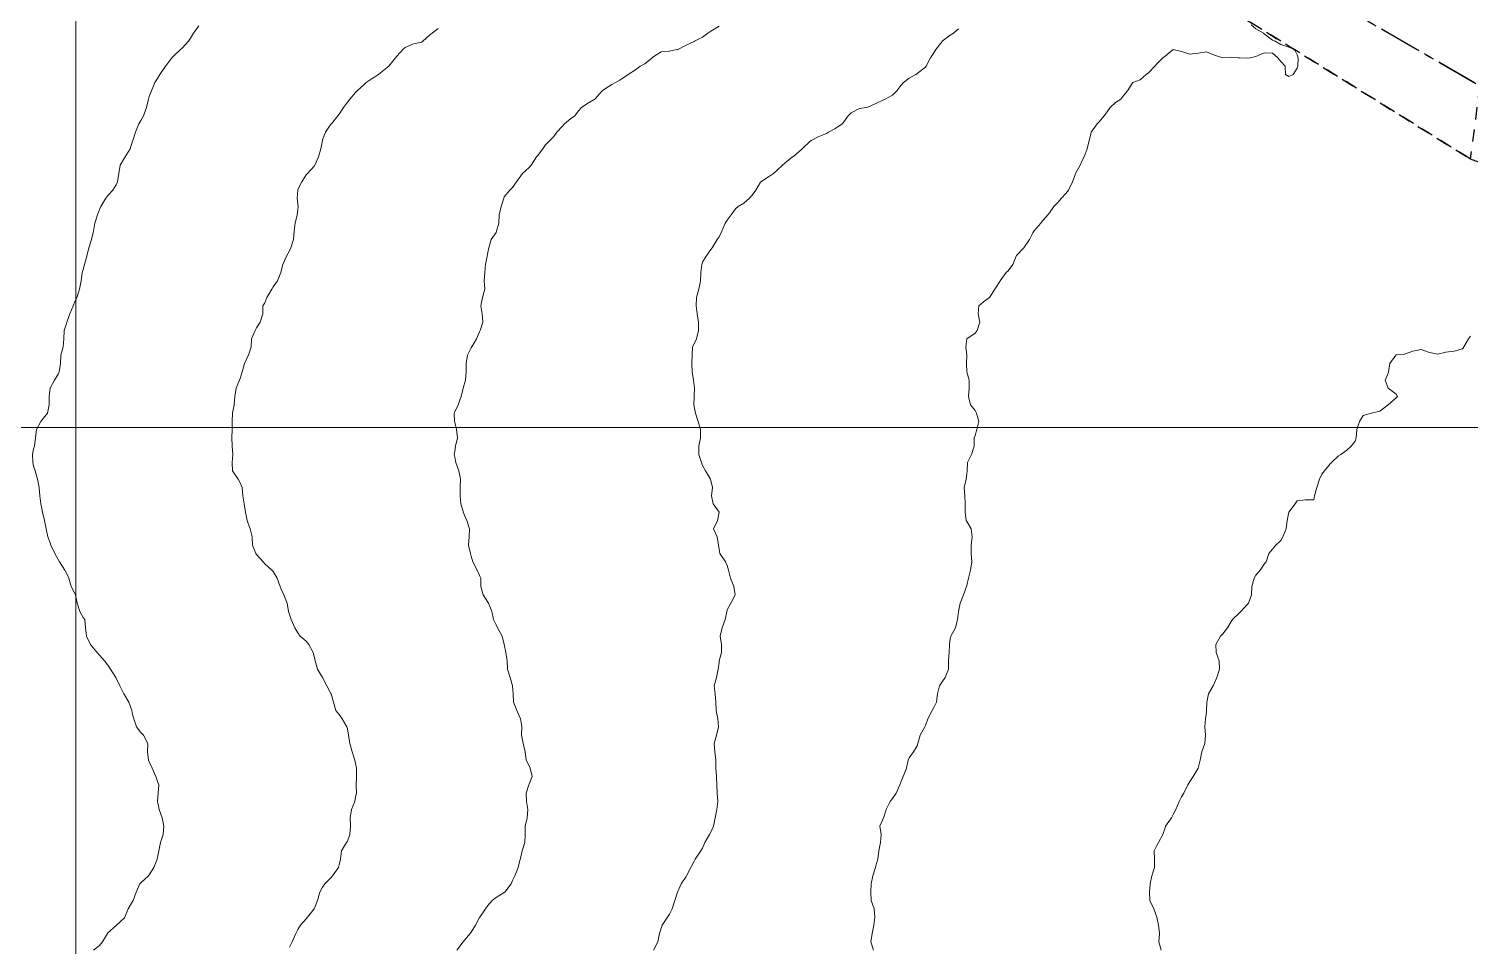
# Model space of a CAD drawing. Header units: centimetres. Extents: x 0 to 642158, y -847 to 649707.
# Drawn here: x 616164 to 616251.2, y 620756 to 620811.5 of the extents above; entities that cross this region are included whole.
import ezdxf

# ---------------------------------------------------------------- set-up
doc = ezdxf.new("R2010")
doc.units = ezdxf.units.CM
doc.header["$MEASUREMENT"] = 0
doc.linetypes.add('CENTERX2', pattern=[4, 2.5, -0.5, 0.5, -0.5])
doc.linetypes.add('JIS_02_0.7', pattern=[1.35, 0.75, -0.6])
for name, color, linetype, lineweight in [('MEV_grille', 254, 'Continuous', 9), ('WAL_parcellaire agricole', 7, 'JIS_02_0.7', 25), ('WAL_topographie 0.5', 253, 'Continuous', 20)]:
    doc.layers.add(name, color=color, linetype=linetype, lineweight=lineweight)
doc.layers.add('SPW_parcellaire cadastral', color=7, linetype='CENTERX2', lineweight=25, true_color=0xff0542)

# ---------------------------------------------------------------- blocks, each defined once
blk = doc.blocks.new('*U114')
at = {"layer": 'MEV_grille', "transparency": 33554687}
blk.add_lwpolyline([(-1338.461, 0), (1338.461, 0)], dxfattribs=at)
blk = doc.blocks.new('*U115')
at = {"layer": 'MEV_grille', "color": 0, "linetype": 'ByBlock', "lineweight": -2, "transparency": 16777216}
blk.add_blockref('*U114', (0, -1600), dxfattribs=at)
blk = doc.blocks.new('*U112')
at = {"layer": 'MEV_grille', "transparency": 33554687}
blk.add_lwpolyline([(0, 1825.476), (0, -1825.476)], dxfattribs=at)
blk = doc.blocks.new('*U113')
at = {"layer": 'MEV_grille', "color": 0, "linetype": 'ByBlock', "lineweight": -2, "transparency": 16777216}
blk.add_blockref('*U112', (800, 0), dxfattribs=at)

msp = doc.modelspace()

# ---------------------------------------------------------------- linework, layer by layer
at = {"layer": 'SPW_parcellaire cadastral'}
for points in [[(616080.198, 620885.531), (616144.734, 620974.533), (616149.715, 620970.824), (616191.526, 620940.742), (616250.942, 621018.209), (616261.912, 620966.122), (616263.613, 620952.538), (616261.41, 620918.602), (616259.582, 620897.225), (616259.185, 620882.418), (616258.186, 620828.585), (616258.195, 620804.368), (616254.945, 620806.243), (616180.117, 620849.425), (616137.678, 620793.39), (616104.658, 620794.238), (616090.293, 620793.326), (616059.536, 620788.639)], [(616256.709, 620706.96), (616245.087, 620688.12), (616165.865, 620749.948), (616137.678, 620793.39), (616180.117, 620849.425), (616254.945, 620806.243), (616258.195, 620804.368), (616257.086, 620777.464), (616258.363, 620709.515), (616256.709, 620706.96)]]:
    msp.add_lwpolyline(points, dxfattribs=at)
at = {"layer": 'WAL_parcellaire agricole'}
for points in [[(616256.531, 621010.471), (616261.045, 620978.872), (616264.204, 620946.972), (616264.54, 620929.472), (616262.543, 620906.472), (616257.382, 620855.139), (616253.22, 620818.805), (616251.222, 620803.638), (616172.383, 620852.629), (616133.223, 620798.458), (616052.891, 620793.615), (616033.49, 620809.78), (616068.05, 620859.117), (616094.045, 620897.619), (616146.369, 620977.291), (616189.372, 620943.13), (616227.866, 620992.8), (616253.195, 621026.136), (616256.531, 621010.471)], [(616052.891, 620793.615), (616133.223, 620798.458), (616172.383, 620852.629), (616251.222, 620803.638), (616254.888, 620802.306), (616255.997, 620774.617), (616257.4, 620703.807), (616283.569, 620681.31), (616274.904, 620665.143), (616272.238, 620660.142), (616266.073, 620651.975), (616263.907, 620646.975), (616262.074, 620639.475), (616257.786, 620631.565), (616227.415, 620576.971), (616199.663, 620598.301), (616185.082, 620583.966), (616052.891, 620793.615)]]:
    msp.add_lwpolyline(points, dxfattribs=at)
at = {"layer": 'WAL_topographie 0.5'}
for points in [[(616174.25, 620811.69), (616173.936, 620811.25), (616173.75, 620810.941), (616173.636, 620810.75), (616173.25, 620810.328), (616173.154, 620810.25), (616172.75, 620809.875), (616172.629, 620809.75), (616172.25, 620809.272), (616172.237, 620809.25), (616171.899, 620808.75), (616171.75, 620808.5), (616171.601, 620808.25), (616171.382, 620807.75), (616171.25, 620807.404), (616171.21, 620807.25), (616171.097, 620806.75), (616170.909, 620806.25), (616170.75, 620805.958), (616170.631, 620805.75), (616170.429, 620805.25), (616170.264, 620804.75), (616170.25, 620804.712), (616170.11, 620804.25), (616169.788, 620803.75), (616169.75, 620803.702), (616169.491, 620803.25), (616169.407, 620802.75), (616169.328, 620802.25), (616169.25, 620802.055), (616169.06, 620801.75), (616168.75, 620801.417), (616168.621, 620801.25), (616168.326, 620800.75), (616168.25, 620800.571), (616168.118, 620800.25), (616167.966, 620799.75), (616167.875, 620799.25), (616167.75, 620798.75), (616167.75, 620798.75), (616167.607, 620798.25), (616167.474, 620797.75), (616167.329, 620797.25), (616167.25, 620796.932), (616167.199, 620796.75), (616167.128, 620796.25), (616167.039, 620795.75), (616166.872, 620795.25), (616166.75, 620794.975), (616166.645, 620794.75), (616166.443, 620794.25), (616166.275, 620793.75), (616166.25, 620793.667), (616166.103, 620793.25), (616166.083, 620792.75), (616166.036, 620792.25), (616165.9, 620791.75), (616165.875, 620791.25), (616165.806, 620790.75), (616165.75, 620790.607), (616165.523, 620790.25), (616165.25, 620789.75), (616165.25, 620789.75), (616165.206, 620789.25), (616165.204, 620788.75), (616165.089, 620788.25), (616164.75, 620787.818), (616164.702, 620787.75), (616164.432, 620787.25), (616164.375, 620786.75), (616164.306, 620786.25), (616164.25, 620786.083), (616164.189, 620785.75), (616164.201, 620785.25), (616164.25, 620785.05), (616164.347, 620784.75), (616164.483, 620784.25), (616164.601, 620783.75), (616164.641, 620783.25), (616164.693, 620782.75), (616164.75, 620782.472), (616164.801, 620782.25), (616164.917, 620781.75), (616165.022, 620781.25), (616165.125, 620780.75), (616165.25, 620780.393), (616165.301, 620780.25), (616165.53, 620779.75), (616165.75, 620779.39), (616165.829, 620779.25), (616166.155, 620778.75), (616166.25, 620778.555), (616166.378, 620778.25), (616166.536, 620777.75), (616166.75, 620777.333), (616166.79, 620777.25), (616166.89, 620776.75), (616167.052, 620776.25), (616167.25, 620775.881), (616167.347, 620775.75), (616167.403, 620775.25), (616167.456, 620774.75), (616167.698, 620774.25), (616167.75, 620774.161), (616168.109, 620773.75), (616168.25, 620773.6), (616168.55, 620773.25), (616168.75, 620773), (616168.913, 620772.75), (616169.225, 620772.25), (616169.25, 620772.197), (616169.474, 620771.75), (616169.721, 620771.25), (616169.75, 620771.204), (616170.013, 620770.75), (616170.207, 620770.25), (616170.25, 620770), (616170.313, 620769.75), (616170.489, 620769.25), (616170.75, 620768.917), (616170.917, 620768.75), (616171.173, 620768.25), (616171.15, 620767.75), (616171.213, 620767.25), (616171.25, 620767.15), (616171.426, 620766.75), (616171.65, 620766.25), (616171.75, 620765.958), (616171.826, 620765.75), (616171.801, 620765.25), (616171.75, 620764.75), (616171.856, 620764.25), (616172.034, 620763.75), (616172.135, 620763.25), (616172.104, 620762.75), (616171.942, 620762.25), (616171.833, 620761.75), (616171.75, 620761.35), (616171.725, 620761.25), (616171.526, 620760.75), (616171.25, 620760.294), (616171.208, 620760.25), (616170.75, 620759.827), (616170.683, 620759.75), (616170.466, 620759.25), (616170.291, 620758.75), (616170.25, 620758.679), (616169.971, 620758.25), (616169.775, 620757.75), (616169.75, 620757.7), (616169.276, 620757.25), (616169.25, 620757.233), (616168.75, 620756.785), (616168.725, 620756.75), (616168.428, 620756.25), (616168.25, 620756.021), (616167.889, 620755.75)], [(616188.75, 620811.533), (616188.381, 620811.25), (616188.25, 620811.139), (616187.813, 620810.75), (616187.75, 620810.707), (616187.25, 620810.591), (616186.75, 620810.375), (616186.603, 620810.25), (616186.25, 620809.85), (616186.169, 620809.75), (616185.764, 620809.25), (616185.75, 620809.237), (616185.25, 620808.853), (616185.132, 620808.75), (616184.75, 620808.505), (616184.385, 620808.25), (616184.25, 620808.115), (616183.841, 620807.75), (616183.75, 620807.653), (616183.403, 620807.25), (616183.25, 620807.067), (616183.006, 620806.75), (616182.75, 620806.333), (616182.67, 620806.25), (616182.281, 620805.75), (616182.25, 620805.727), (616181.922, 620805.25), (616181.75, 620804.792), (616181.736, 620804.75), (616181.639, 620804.25), (616181.5, 620803.75), (616181.279, 620803.25), (616181.25, 620803.208), (616180.827, 620802.75), (616180.75, 620802.667), (616180.487, 620802.25), (616180.25, 620801.776), (616180.241, 620801.75), (616180.204, 620801.25), (616180.25, 620800.893), (616180.276, 620800.75), (616180.25, 620800.55), (616180.213, 620800.25), (616180.083, 620799.75), (616180.037, 620799.25), (616179.987, 620798.75), (616179.83, 620798.25), (616179.75, 620798.075), (616179.559, 620797.75), (616179.345, 620797.25), (616179.25, 620796.861), (616179.222, 620796.75), (616179.021, 620796.25), (616178.75, 620795.885), (616178.672, 620795.75), (616178.382, 620795.25), (616178.25, 620794.917), (616178.136, 620794.75), (616178.135, 620794.25), (616177.975, 620793.75), (616177.75, 620793.404), (616177.673, 620793.25), (616177.446, 620792.75), (616177.429, 620792.25), (616177.266, 620791.75), (616177.25, 620791.726), (616177.017, 620791.25), (616176.882, 620790.75), (616176.75, 620790.333), (616176.719, 620790.25), (616176.508, 620789.75), (616176.427, 620789.25), (616176.39, 620788.75), (616176.293, 620788.25), (616176.266, 620787.75), (616176.277, 620787.25), (616176.264, 620786.75), (616176.278, 620786.25), (616176.324, 620785.75), (616176.268, 620785.25), (616176.302, 620784.75), (616176.629, 620784.25), (616176.75, 620784.028), (616176.872, 620783.75), (616176.929, 620783.25), (616176.993, 620782.75), (616177.074, 620782.25), (616177.174, 620781.75), (616177.25, 620781.558), (616177.368, 620781.25), (616177.479, 620780.75), (616177.5, 620780.25), (616177.705, 620779.75), (616177.75, 620779.698), (616178.156, 620779.25), (616178.25, 620779.119), (616178.675, 620778.75), (616178.75, 620778.667), (616179, 620778.25), (616179.172, 620777.75), (616179.25, 620777.594), (616179.403, 620777.25), (616179.605, 620776.75), (616179.694, 620776.25), (616179.75, 620776.062), (616179.846, 620775.75), (616180.074, 620775.25), (616180.25, 620774.95), (616180.393, 620774.75), (616180.75, 620774.438), (616180.912, 620774.25), (616181.175, 620773.75), (616181.25, 620773.45), (616181.304, 620773.25), (616181.441, 620772.75), (616181.75, 620772.25), (616181.75, 620772.25), (616182.012, 620771.75), (616182.25, 620771.274), (616182.263, 620771.25), (616182.407, 620770.75), (616182.546, 620770.25), (616182.75, 620770), (616182.94, 620769.75), (616183.224, 620769.25), (616183.25, 620769.139), (616183.311, 620768.75), (616183.397, 620768.25), (616183.545, 620767.75), (616183.703, 620767.25), (616183.75, 620767.035), (616183.809, 620766.75), (616183.794, 620766.25), (616183.777, 620765.75), (616183.798, 620765.25), (616183.75, 620765.027), (616183.698, 620764.75), (616183.5, 620764.25), (616183.423, 620763.75), (616183.44, 620763.25), (616183.401, 620762.75), (616183.25, 620762.344), (616183.202, 620762.25), (616182.899, 620761.75), (616182.826, 620761.25), (616182.75, 620760.9), (616182.712, 620760.75), (616182.342, 620760.25), (616182.25, 620760.129), (616181.883, 620759.75), (616181.75, 620759.55), (616181.574, 620759.25), (616181.438, 620758.75), (616181.25, 620758.288), (616181.235, 620758.25), (616180.836, 620757.75), (616180.75, 620757.643), (616180.417, 620757.25), (616180.25, 620756.988), (616180.122, 620756.75), (616179.909, 620756.25), (616179.75, 620755.917)], [(616205.75, 620811.67), (616205.25, 620811.372), (616205.079, 620811.25), (616204.75, 620811.01), (616204.269, 620810.75), (616204.25, 620810.74), (616203.75, 620810.522), (616203.25, 620810.262), (616203.194, 620810.25), (616202.75, 620810.157), (616202.25, 620810.114), (616201.75, 620809.799), (616201.697, 620809.75), (616201.25, 620809.388), (616200.983, 620809.25), (616200.75, 620809.075), (616200.25, 620808.75), (616200.25, 620808.75), (616199.75, 620808.4), (616199.477, 620808.25), (616199.25, 620808.136), (616198.75, 620807.816), (616198.674, 620807.75), (616198.25, 620807.267), (616198.226, 620807.25), (616197.75, 620806.964), (616197.424, 620806.75), (616197.25, 620806.55), (616197.01, 620806.25), (616196.75, 620806.059), (616196.4, 620805.75), (616196.25, 620805.595), (616195.938, 620805.25), (616195.75, 620804.989), (616195.511, 620804.75), (616195.25, 620804.489), (616195.073, 620804.25), (616194.75, 620803.815), (616194.708, 620803.75), (616194.385, 620803.25), (616194.25, 620803.107), (616193.847, 620802.75), (616193.75, 620802.619), (616193.492, 620802.25), (616193.25, 620801.902), (616193.075, 620801.75), (616192.75, 620801.344), (616192.717, 620801.25), (616192.55, 620800.75), (616192.441, 620800.25), (616192.413, 620799.75), (616192.283, 620799.25), (616192.25, 620799.188), (616191.958, 620798.75), (616191.806, 620798.25), (616191.75, 620797.964), (616191.708, 620797.75), (616191.618, 620797.25), (616191.564, 620796.75), (616191.538, 620796.25), (616191.565, 620795.75), (616191.429, 620795.25), (616191.326, 620794.75), (616191.417, 620794.25), (616191.441, 620793.75), (616191.288, 620793.25), (616191.25, 620793.162), (616191.071, 620792.75), (616190.779, 620792.25), (616190.75, 620792.202), (616190.524, 620791.75), (616190.432, 620791.25), (616190.444, 620790.75), (616190.395, 620790.25), (616190.25, 620789.75), (616190.25, 620789.75), (616190.147, 620789.25), (616189.95, 620788.75), (616189.75, 620788.333), (616189.721, 620788.25), (616189.738, 620787.75), (616189.75, 620787.704), (616189.861, 620787.25), (616189.908, 620786.75), (616189.795, 620786.25), (616189.75, 620785.95), (616189.722, 620785.75), (616189.75, 620785.583), (616189.807, 620785.25), (616190, 620784.75), (616190.099, 620784.25), (616190.074, 620783.75), (616190.071, 620783.25), (616190.113, 620782.75), (616190.25, 620782.292), (616190.264, 620782.25), (616190.479, 620781.75), (616190.643, 620781.25), (616190.62, 620780.75), (616190.583, 620780.25), (616190.696, 620779.75), (616190.75, 620779.583), (616190.85, 620779.25), (616191.1, 620778.75), (616191.25, 620778.429), (616191.336, 620778.25), (616191.324, 620777.75), (616191.464, 620777.25), (616191.75, 620776.806), (616191.796, 620776.75), (616191.989, 620776.25), (616192.095, 620775.75), (616192.25, 620775.429), (616192.339, 620775.25), (616192.629, 620774.75), (616192.75, 620774.25), (616192.75, 620774.25), (616192.842, 620773.75), (616192.921, 620773.25), (616192.942, 620772.75), (616193.098, 620772.25), (616193.25, 620771.75), (616193.25, 620771.75), (616193.28, 620771.25), (616193.306, 620770.75), (616193.516, 620770.25), (616193.738, 620769.75), (616193.75, 620769.667), (616193.816, 620769.25), (616193.781, 620768.75), (616193.885, 620768.25), (616194.013, 620767.75), (616194.068, 620767.25), (616194.25, 620766.897), (616194.321, 620766.75), (616194.434, 620766.25), (616194.25, 620765.783), (616194.235, 620765.75), (616194.067, 620765.25), (616194.088, 620764.75), (616194.179, 620764.25), (616194.137, 620763.75), (616194.016, 620763.25), (616194.02, 620762.75), (616193.994, 620762.25), (616193.839, 620761.75), (616193.75, 620761.387), (616193.709, 620761.25), (616193.588, 620760.75), (616193.382, 620760.25), (616193.25, 620759.95), (616193.159, 620759.75), (616192.779, 620759.25), (616192.75, 620759.226), (616192.25, 620758.922), (616192.021, 620758.75), (616191.75, 620758.44), (616191.621, 620758.25), (616191.262, 620757.75), (616191.25, 620757.724), (616191.013, 620757.25), (616190.75, 620756.833), (616190.673, 620756.75), (616190.25, 620756.25), (616190.25, 620756.25), (616189.875, 620755.75)], [(616220.25, 620811.507), (616219.94, 620811.25), (616219.75, 620811.116), (616219.266, 620810.75), (616219.25, 620810.734), (616218.872, 620810.25), (616218.75, 620810.05), (616218.558, 620809.75), (616218.295, 620809.25), (616218.25, 620809.187), (616217.75, 620808.806), (616217.662, 620808.75), (616217.25, 620808.524), (616216.91, 620808.25), (616216.75, 620808.083), (616216.508, 620807.75), (616216.25, 620807.484), (616215.809, 620807.25), (616215.75, 620807.222), (616215.25, 620806.992), (616214.75, 620806.769), (616214.667, 620806.75), (616214.25, 620806.682), (616213.75, 620806.417), (616213.573, 620806.25), (616213.25, 620805.796), (616213.21, 620805.75), (616212.75, 620805.447), (616212.375, 620805.25), (616212.25, 620805.174), (616211.75, 620804.979), (616211.329, 620804.75), (616211.25, 620804.692), (616210.79, 620804.25), (616210.75, 620804.208), (616210.25, 620803.787), (616210.194, 620803.75), (616209.75, 620803.387), (616209.592, 620803.25), (616209.25, 620802.925), (616209.044, 620802.75), (616208.75, 620802.55), (616208.281, 620802.25), (616208.25, 620802.221), (616207.974, 620801.75), (616207.75, 620801.441), (616207.602, 620801.25), (616207.25, 620800.953), (616206.908, 620800.75), (616206.75, 620800.607), (616206.482, 620800.25), (616206.25, 620799.925), (616206.129, 620799.75), (616205.91, 620799.25), (616205.75, 620798.917), (616205.639, 620798.75), (616205.341, 620798.25), (616205.25, 620798.15), (616204.964, 620797.75), (616204.75, 620797.375), (616204.701, 620797.25), (616204.65, 620796.75), (616204.629, 620796.25), (616204.517, 620795.75), (616204.391, 620795.25), (616204.366, 620794.75), (616204.431, 620794.25), (616204.508, 620793.75), (616204.5, 620793.25), (616204.393, 620792.75), (616204.25, 620792.45), (616204.15, 620792.25), (616204.125, 620791.75), (616204.104, 620791.25), (616204.114, 620790.75), (616204.21, 620790.25), (616204.25, 620789.917), (616204.27, 620789.75), (616204.25, 620789.25), (616204.25, 620789.249), (616204.229, 620788.75), (616204.25, 620788.65), (616204.319, 620788.25), (616204.484, 620787.75), (616204.621, 620787.25), (616204.629, 620786.75), (616204.536, 620786.25), (616204.517, 620785.75), (616204.685, 620785.25), (616204.75, 620785.068), (616204.925, 620784.75), (616205.224, 620784.25), (616205.25, 620784.179), (616205.347, 620783.75), (616205.29, 620783.25), (616205.397, 620782.75), (616205.75, 620782.25), (616205.75, 620782.25), (616205.75, 620782.25), (616205.659, 620781.75), (616205.417, 620781.25), (616205.632, 620780.75), (616205.708, 620780.25), (616205.75, 620780), (616205.803, 620779.75), (616206.145, 620779.25), (616206.25, 620779.028), (616206.318, 620778.75), (616206.45, 620778.25), (616206.642, 620777.75), (616206.731, 620777.25), (616206.46, 620776.75), (616206.25, 620776.35), (616206.212, 620776.25), (616206.114, 620775.75), (616205.932, 620775.25), (616205.826, 620774.75), (616205.893, 620774.25), (616205.897, 620773.75), (616205.766, 620773.25), (616205.75, 620773.15), (616205.693, 620772.75), (616205.595, 620772.25), (616205.454, 620771.75), (616205.524, 620771.25), (616205.565, 620770.75), (616205.568, 620770.25), (616205.673, 620769.75), (616205.715, 620769.25), (616205.589, 620768.75), (616205.455, 620768.25), (616205.494, 620767.75), (616205.557, 620767.25), (616205.562, 620766.75), (616205.596, 620766.25), (616205.622, 620765.75), (616205.636, 620765.25), (616205.672, 620764.75), (616205.621, 620764.25), (616205.513, 620763.75), (616205.405, 620763.25), (616205.25, 620762.889), (616205.174, 620762.75), (616204.899, 620762.25), (616204.75, 620761.926), (616204.653, 620761.75), (616204.313, 620761.25), (616204.25, 620761.139), (616204.05, 620760.75), (616203.779, 620760.25), (616203.75, 620760.2), (616203.46, 620759.75), (616203.25, 620759.286), (616203.236, 620759.25), (616203.08, 620758.75), (616202.909, 620758.25), (616202.75, 620757.917), (616202.633, 620757.75), (616202.311, 620757.25), (616202.25, 620757.068), (616202.147, 620756.75), (616202.036, 620756.25), (616201.782, 620755.75)], [(616237.973, 620811.75), (616238.25, 620811.504), (616238.71, 620811.25), (616238.75, 620811.2), (616239.25, 620810.825), (616239.412, 620810.75), (616239.75, 620810.551), (616240.25, 620810.392), (616240.583, 620810.25), (616240.75, 620809.93), (616240.81, 620809.75), (616240.79, 620809.25), (616240.75, 620809.132), (616240.509, 620808.75), (616240.25, 620808.623), (616240.044, 620808.75), (616240.031, 620809.25), (616239.75, 620809.531), (616239.571, 620809.75), (616239.25, 620810.041), (616238.75, 620810.046), (616238.25, 620809.837), (616237.908, 620809.75), (616237.75, 620809.722), (616237.25, 620809.745), (616237.167, 620809.75), (616236.75, 620809.774), (616236.25, 620809.758), (616235.75, 620809.911), (616235.25, 620810.117), (616234.75, 620810.038), (616234.25, 620809.972), (616233.75, 620810.131), (616233.25, 620810.25), (616232.75, 620809.844), (616232.609, 620809.75), (616232.25, 620809.379), (616232.125, 620809.25), (616231.75, 620808.85), (616231.614, 620808.75), (616231.25, 620808.417), (616230.806, 620808.25), (616230.75, 620808.204), (616230.472, 620807.75), (616230.25, 620807.5), (616230.068, 620807.25), (616229.75, 620807.038), (616229.433, 620806.75), (616229.25, 620806.488), (616229.058, 620806.25), (616228.75, 620805.85), (616228.645, 620805.75), (616228.286, 620805.25), (616228.25, 620805.125), (616228.156, 620804.75), (616228.038, 620804.25), (616227.846, 620803.75), (616227.75, 620803.584), (616227.611, 620803.25), (616227.333, 620802.75), (616227.25, 620802.5), (616227.15, 620802.25), (616226.905, 620801.75), (616226.75, 620801.536), (616226.489, 620801.25), (616226.25, 620800.988), (616226.023, 620800.75), (616225.75, 620800.375), (616225.659, 620800.25), (616225.25, 620799.776), (616225.221, 620799.75), (616224.806, 620799.25), (616224.75, 620799.167), (616224.55, 620798.75), (616224.25, 620798.309), (616224.191, 620798.25), (616223.75, 620797.781), (616223.73, 620797.75), (616223.525, 620797.25), (616223.25, 620796.857), (616223.135, 620796.75), (616222.776, 620796.25), (616222.75, 620796.208), (616222.444, 620795.75), (616222.25, 620795.432), (616222.125, 620795.25), (616221.75, 620794.977), (616221.472, 620794.75), (616221.44, 620794.25), (616221.533, 620793.75), (616221.381, 620793.25), (616221.25, 620793.083), (616220.75, 620792.75), (616220.75, 620792.75), (616220.692, 620792.25), (616220.75, 620791.75), (616220.75, 620791.75), (616220.75, 620791.749), (616220.73, 620791.25), (616220.75, 620790.751), (616220.75, 620790.75), (616220.885, 620790.25), (616220.9, 620789.75), (616220.844, 620789.25), (616220.976, 620788.75), (616221.25, 620788.41), (616221.345, 620788.25), (616221.477, 620787.75), (616221.364, 620787.25), (616221.25, 620786.887), (616221.187, 620786.75), (616221.194, 620786.25), (616221.036, 620785.75), (616220.798, 620785.25), (616220.779, 620784.75), (616220.75, 620784.55), (616220.7, 620784.25), (616220.59, 620783.75), (616220.621, 620783.25), (616220.655, 620782.75), (616220.655, 620782.25), (616220.718, 620781.75), (616220.75, 620781.683), (616221.01, 620781.25), (616221.068, 620780.75), (616221.007, 620780.25), (616221.013, 620779.75), (616221.044, 620779.25), (616220.974, 620778.75), (616220.847, 620778.25), (616220.75, 620777.821), (616220.734, 620777.75), (616220.54, 620777.25), (616220.354, 620776.75), (616220.25, 620776.25), (616220.25, 620776.25), (616220.179, 620775.75), (616220.06, 620775.25), (616219.788, 620774.75), (616219.75, 620774.583), (616219.691, 620774.25), (616219.673, 620773.75), (616219.631, 620773.25), (616219.639, 620772.75), (616219.447, 620772.25), (616219.25, 620771.975), (616219.1, 620771.75), (616218.972, 620771.25), (616218.923, 620770.75), (616218.75, 620770.429), (616218.654, 620770.25), (616218.391, 620769.75), (616218.25, 620769.341), (616218.2, 620769.25), (616217.917, 620768.75), (616217.778, 620768.25), (616217.75, 620768.107), (616217.523, 620767.75), (616217.25, 620767.375), (616217.191, 620767.25), (616217.09, 620766.75), (616216.895, 620766.25), (616216.75, 620765.904), (616216.687, 620765.75), (616216.466, 620765.25), (616216.25, 620764.917), (616216.112, 620764.75), (616215.859, 620764.25), (616215.75, 620763.861), (616215.697, 620763.75), (616215.487, 620763.25), (616215.556, 620762.75), (616215.523, 620762.25), (616215.427, 620761.75), (616215.364, 620761.25), (616215.25, 620760.85), (616215.229, 620760.75), (616215.065, 620760.25), (616214.955, 620759.75), (616214.947, 620759.25), (616214.967, 620758.75), (616215.139, 620758.25), (616215.19, 620757.75), (616215.121, 620757.25), (616215.024, 620756.75), (616214.929, 620756.25), (616215.102, 620755.75)], [(616251.25, 620792.909), (616251.11, 620792.75), (616250.846, 620792.25), (616250.75, 620792.131), (616250.25, 620791.991), (616249.75, 620791.946), (616249.25, 620791.818), (616248.75, 620791.917), (616248.25, 620792.091), (616247.75, 620792), (616247.25, 620791.806), (616246.75, 620791.773), (616246.712, 620791.75), (616246.357, 620791.25), (616246.27, 620790.75), (616246.25, 620790.667), (616246.071, 620790.25), (616246.25, 620789.75), (616246.25, 620789.75), (616246.75, 620789.393), (616246.817, 620789.25), (616246.75, 620789.167), (616246.25, 620788.75), (616246.25, 620788.75), (616245.75, 620788.375), (616245.25, 620788.25), (616245.25, 620788.25), (616244.75, 620788.1), (616244.517, 620787.75), (616244.35, 620787.25), (616244.321, 620786.75), (616244.25, 620786.55), (616244.019, 620786.25), (616243.75, 620786), (616243.4, 620785.75), (616243.25, 620785.656), (616242.817, 620785.25), (616242.75, 620785.183), (616242.408, 620784.75), (616242.25, 620784.562), (616242.103, 620784.25), (616241.947, 620783.75), (616241.79, 620783.25), (616241.75, 620783), (616241.25, 620783), (616240.75, 620782.938), (616240.635, 620782.75), (616240.25, 620782.25), (616240.25, 620782.25), (616240.135, 620781.75), (616240.091, 620781.25), (616239.887, 620780.75), (616239.75, 620780.536), (616239.464, 620780.25), (616239.25, 620780.019), (616239.031, 620779.75), (616238.868, 620779.25), (616238.75, 620779.107), (616238.5, 620778.75), (616238.25, 620778.437), (616238.135, 620778.25), (616238.008, 620777.75), (616237.991, 620777.25), (616237.8, 620776.75), (616237.75, 620776.687), (616237.33, 620776.25), (616237.25, 620776.167), (616236.833, 620775.75), (616236.75, 620775.632), (616236.54, 620775.25), (616236.25, 620774.89), (616236.115, 620774.75), (616235.827, 620774.25), (616235.841, 620773.75), (616236.019, 620773.25), (616236.046, 620772.75), (616235.893, 620772.25), (616235.75, 620771.917), (616235.656, 620771.75), (616235.389, 620771.25), (616235.288, 620770.75), (616235.266, 620770.25), (616235.25, 620770.15), (616235.194, 620769.75), (616235.153, 620769.25), (616235.196, 620768.75), (616235.153, 620768.25), (616234.986, 620767.75), (616234.878, 620767.25), (616234.75, 620766.75), (616234.75, 620766.75), (616234.442, 620766.25), (616234.25, 620765.956), (616234.12, 620765.75), (616233.89, 620765.25), (616233.75, 620765.031), (616233.595, 620764.75), (616233.395, 620764.25), (616233.25, 620763.95), (616233.135, 620763.75), (616232.786, 620763.25), (616232.75, 620763.15), (616232.617, 620762.75), (616232.345, 620762.25), (616232.25, 620762.068), (616232.091, 620761.75), (616232.103, 620761.25), (616232.119, 620760.75), (616231.942, 620760.25), (616231.844, 620759.75), (616231.802, 620759.25), (616231.822, 620758.75), (616232.075, 620758.25), (616232.25, 620757.75), (616232.25, 620757.75), (616232.354, 620757.25), (616232.411, 620756.75), (616232.382, 620756.25), (616232.524, 620755.75)]]:
    msp.add_lwpolyline(points, dxfattribs=at)

# ---------------------------------------------------------------- block references
at = {"layer": 'MEV_grille', "transparency": 33554687}
for name, p in [('*U113', (615366.814, 620593.644)), ('*U115', (616669.481, 622387.381))]:
    msp.add_blockref(name, p, dxfattribs=at)

doc.saveas('drawing.dxf')
